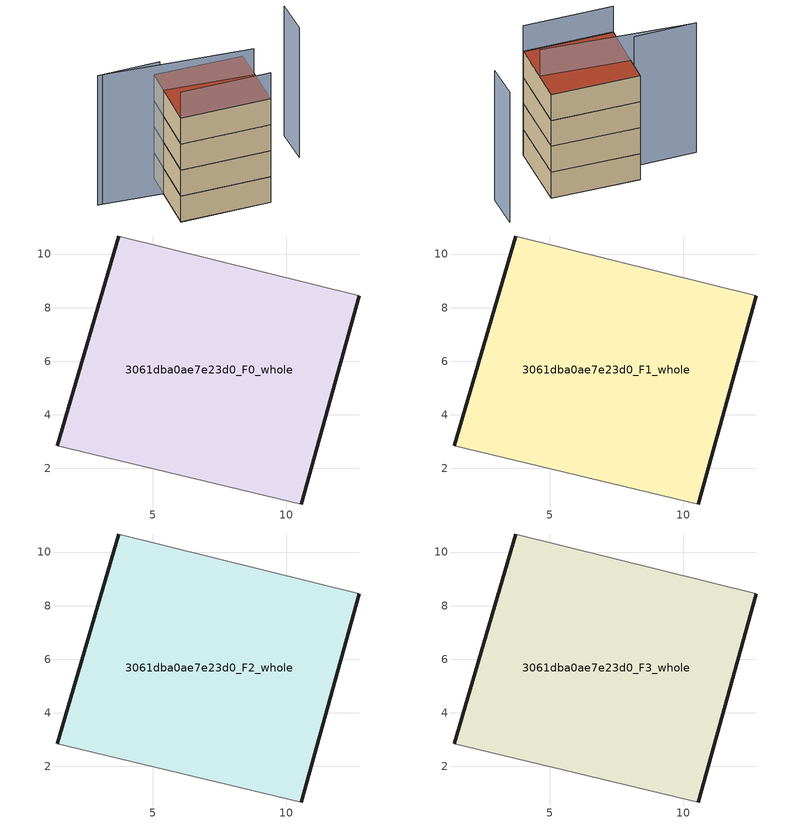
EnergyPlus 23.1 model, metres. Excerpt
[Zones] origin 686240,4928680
3061dba0ae7e23d0_F0_whole
 floor ground (EU_floor_Construction): 10.56,0.67 12.71,8.45 3.74,10.67 1.45,2.85 z0
 wall outside (EU_wall_Construction): 1.45,2.85 3.74,10.67 / 12.71,8.45 10.56,0.67 z0:3
 wall adiabatic (EU_wall_Construction): 10.56,0.67 1.45,2.85 / 3.74,10.67 12.71,8.45 z0:3
3061dba0ae7e23d0_F1_whole
 floor to 3061dba0ae7e23d0_F0_whole (EU_floor_Construction): 10.56,0.67 12.71,8.45 3.74,10.67 1.45,2.85 z3
 wall outside (EU_wall_Construction): 1.45,2.85 3.74,10.67 / 12.71,8.45 10.56,0.67 z3:6
 wall adiabatic (EU_wall_Construction): 10.56,0.67 1.45,2.85 / 3.74,10.67 12.71,8.45 z3:6
3061dba0ae7e23d0_F2_whole
 floor to 3061dba0ae7e23d0_F1_whole (EU_floor_Construction): 10.56,0.67 12.71,8.45 3.74,10.67 1.45,2.85 z6
 wall outside (EU_wall_Construction): 1.45,2.85 3.74,10.67 / 12.71,8.45 10.56,0.67 z6:9
 wall adiabatic (EU_wall_Construction): 10.56,0.67 1.45,2.85 / 3.74,10.67 12.71,8.45 z6:9
3061dba0ae7e23d0_F3_whole
 floor to 3061dba0ae7e23d0_F2_whole (EU_floor_Construction): 10.56,0.67 12.71,8.45 3.74,10.67 1.45,2.85 z9
 wall outside (EU_wall_Construction): 1.45,2.85 3.74,10.67 / 12.71,8.45 10.56,0.67 z9:12
 wall adiabatic (EU_wall_Construction): 10.56,0.67 1.45,2.85 / 3.74,10.67 12.71,8.45 z9:12
 roof outside (EU_roof_Construction): 12.71,8.45 10.56,0.67 1.45,2.85 3.74,10.67 z12
shading: -3.45,9.88 2.88,8.43 / 1.43,2.86 10.56,0.67 / 17.37,5.6 18.39,9.56 / 11.65,5.12 -3,9.78 z0:15
[Building]
EU S2 Campaign: North Axis=0; Terrain=City; Solar Distribution=FullExterior
[Site:Location]
Bologna: Latitude=44.5; Longitude=11.25; Time Zone=1; Elevation=37
[SizingPeriod:WeatherFileDays]
AnnualSizingPeriod: Begin Month=1; Begin Day of Month=1; End Month=12; End Day of Month=31; Day of Week for Start Day=Monday; Use Weather File Daylight Saving Period=No; Use Weather File Rain and Snow Indicators=No
[MATERIAL]
EU_InternalMass_Material: Roughness=MediumRough; Thickness=0.1; Conductivity=1; Density=1800; Specific Heat=900; Thermal Absorptance=0.9; Solar Absorptance=0.7; Visible Absorptance=0.7
[MATERIAL:NOMASS] Roughness=MediumRough; Thermal Absorptance=0.9; Solar Absorptance=0.7; Visible Absorptance=0.7
Name | Thermal Resistance
EU_wall_NoMass | 0.937881
EU_roof_NoMass | 0.548572
EU_floor_NoMass | 0.71348
[CONSTRUCTION]
EU_wall_Construction: EU_wall_NoMass
EU_roof_Construction: EU_roof_NoMass
EU_floor_Construction: EU_floor_NoMass
EU_InternalMass_Construction: EU_InternalMass_Material
[ZONE] Type=1; Multiplier=1; Ceiling Height=autocalculate; Floor Area=autocalculate; Part of Total Floor Area=Yes
Name | Volume
3061dba0ae7e23d0_F0_whole | 226.23
3061dba0ae7e23d0_F1_whole; 3061dba0ae7e23d0_F2_whole; 3061dba0ae7e23d0_F3_whole | 226.231
[INTERNALMASS] Construction=EU_InternalMass_Construction; Surface Area=75.4102
Name | Zone or ZoneList
3061dba0ae7e23d0_F0_whole_EU_InternalMass | 3061dba0ae7e23d0_F0_whole
3061dba0ae7e23d0_F1_whole_EU_InternalMass | 3061dba0ae7e23d0_F1_whole
3061dba0ae7e23d0_F2_whole_EU_InternalMass | 3061dba0ae7e23d0_F2_whole
3061dba0ae7e23d0_F3_whole_EU_InternalMass | 3061dba0ae7e23d0_F3_whole
[OTHEREQUIPMENT] Fuel Type=Electricity; Design Level Calculation Method=Watts/Area; Power per Zone Floor Area=1; Fraction Latent=0; Fraction Radiant=0; Fraction Lost=0; Carbon Dioxide Generation Rate=0; EndUse Subcategory=EU_Step8_InternalGains
Name | Zone or ZoneList or Space or SpaceList | Schedule
EU_Step8_InternalGain_3061dba0ae7e23d0_F0_whole_f000 | 3061dba0ae7e23d0_F0_whole | EU_Step8_GainSchedule_3061dba0ae7e23d0_F0_whole_f000
EU_Step8_InternalGain_3061dba0ae7e23d0_F1_whole_f000 | 3061dba0ae7e23d0_F1_whole | EU_Step8_GainSchedule_3061dba0ae7e23d0_F1_whole_f000
EU_Step8_InternalGain_3061dba0ae7e23d0_F2_whole_f000 | 3061dba0ae7e23d0_F2_whole | EU_Step8_GainSchedule_3061dba0ae7e23d0_F2_whole_f000
EU_Step8_InternalGain_3061dba0ae7e23d0_F3_whole_f000 | 3061dba0ae7e23d0_F3_whole | EU_Step8_GainSchedule_3061dba0ae7e23d0_F3_whole_f000
[ZONEVENTILATION:DESIGNFLOWRATE] Schedule=EU_AlwaysOn; Design Flow Rate Calculation Method=AirChanges/Hour; Air Changes per Hour=0.687892; Ventilation Type=Natural; Fan Pressure Rise=0; Fan Total Efficiency=1; Constant Term Coefficient=1; Temperature Term Coefficient=0; Velocity Term Coefficient=0; Velocity Squared Term Coefficient=0; Minimum Indoor Temperature=-100; Maximum Indoor Temperature=100; Delta Temperature=-100; Minimum Outdoor Temperature=-100; Maximum Outdoor Temperature=100; Maximum Wind Speed=40
Name | Zone or ZoneList or Space or SpaceList
EU_ConstantAir_3061dba0ae7e23d0_F0_whole | 3061dba0ae7e23d0_F0_whole
EU_ConstantAir_3061dba0ae7e23d0_F1_whole | 3061dba0ae7e23d0_F1_whole
EU_ConstantAir_3061dba0ae7e23d0_F2_whole | 3061dba0ae7e23d0_F2_whole
EU_ConstantAir_3061dba0ae7e23d0_F3_whole | 3061dba0ae7e23d0_F3_whole
[HVACTEMPLATE:THERMOSTAT] Constant Heating Setpoint=20; Constant Cooling Setpoint=50
EU_HeatOnly_3061dba0ae7e23d0_F0_whole; EU_HeatOnly_3061dba0ae7e23d0_F1_whole; EU_HeatOnly_3061dba0ae7e23d0_F2_whole; EU_HeatOnly_3061dba0ae7e23d0_F3_whole
[HVACTEMPLATE:ZONE:IDEALLOADSAIRSYSTEM] System Availability Schedule=EU_AlwaysOn; Maximum Heating Supply Air Temperature=50; Minimum Cooling Supply Air Temperature=13; Maximum Heating Supply Air Humidity Ratio=0.0156; Minimum Cooling Supply Air Humidity Ratio=0.0077; Heating Limit=NoLimit; Cooling Limit=NoLimit; Heating Availability Schedule=EU_AlwaysOn; Cooling Availability Schedule=EU_CoolingOff; Dehumidification Control Type=ConstantSensibleHeatRatio; Cooling Sensible Heat Ratio=0.7; Dehumidification Setpoint=60; Humidification Control Type=None; Humidification Setpoint=30; Outdoor Air Method=None; Outdoor Air Flow Rate per Person=0.00944; Outdoor Air Flow Rate per Zone Floor Area=0; Outdoor Air Flow Rate per Zone=0; Demand Controlled Ventilation Type=None; Outdoor Air Economizer Type=NoEconomizer; Heat Recovery Type=None; Sensible Heat Recovery Effectiveness=0.7; Latent Heat Recovery Effectiveness=0.65
Name | Template Thermostat
3061dba0ae7e23d0_F0_whole | EU_HeatOnly_3061dba0ae7e23d0_F0_whole
3061dba0ae7e23d0_F1_whole | EU_HeatOnly_3061dba0ae7e23d0_F1_whole
3061dba0ae7e23d0_F2_whole | EU_HeatOnly_3061dba0ae7e23d0_F2_whole
3061dba0ae7e23d0_F3_whole | EU_HeatOnly_3061dba0ae7e23d0_F3_whole
[SIZING:ZONE] Zone Cooling Design Supply Air Temperature Input Method=SupplyAirTemperature; Zone Cooling Design Supply Air Temperature=13; Zone Heating Design Supply Air Temperature Input Method=SupplyAirTemperature; Zone Heating Design Supply Air Temperature=50; Zone Cooling Design Supply Air Humidity Ratio=0.008; Zone Heating Design Supply Air Humidity Ratio=0.008; Cooling Design Air Flow Method=DesignDay; Cooling Design Air Flow Rate=0; Cooling Minimum Air Flow per Zone Floor Area=0.000762; Cooling Minimum Air Flow=0; Cooling Minimum Air Flow Fraction=0.2; Heating Design Air Flow Method=DesignDay; Heating Design Air Flow Rate=0; Heating Maximum Air Flow per Zone Floor Area=0.002032; Heating Maximum Air Flow=0.141576; Heating Maximum Air Flow Fraction=0.3; Account for Dedicated Outdoor Air System=No; Dedicated Outdoor Air System Control Strategy=NeutralSupplyAir; Dedicated Outdoor Air Low Setpoint Temperature for Design=autosize; Dedicated Outdoor Air High Setpoint Temperature for Design=autosize; Zone Load Sizing Method=Sensible Load Only No Latent Load; Zone Latent Cooling Design Supply Air Humidity Ratio Input Method=HumidityRatioDifference; Zone Cooling Design Supply Air Humidity Ratio Difference=0.005; Zone Latent Heating Design Supply Air Humidity Ratio Input Method=HumidityRatioDifference; Zone Humidification Design Supply Air Humidity Ratio Difference=0.005
3061dba0ae7e23d0_F0_whole; 3061dba0ae7e23d0_F1_whole; 3061dba0ae7e23d0_F2_whole; 3061dba0ae7e23d0_F3_whole
[SCHEDULE:CONSTANT]
Name | Hourly Value
EU_AlwaysOn | 1
EU_CoolingOff | 0
[SCHEDULE:FILE] Column Number=1; Rows to Skip at Top=0; Number of Hours of Data=8760; Column Separator=Comma; Interpolate to Timestep=No; Minutes per Item=60; Adjust Schedule for Daylight Savings=Yes
Name | File
EU_Step8_GainSchedule_3061dba0ae7e23d0_F0_whole_f000 | ../../schedules/3061dba0ae7e23d0/3061dba0ae7e23d0_F0_whole_f000_gain.csv
EU_Step8_GainSchedule_3061dba0ae7e23d0_F1_whole_f000 | ../../schedules/3061dba0ae7e23d0/3061dba0ae7e23d0_F1_whole_f000_gain.csv
EU_Step8_GainSchedule_3061dba0ae7e23d0_F2_whole_f000 | ../../schedules/3061dba0ae7e23d0/3061dba0ae7e23d0_F2_whole_f000_gain.csv
EU_Step8_GainSchedule_3061dba0ae7e23d0_F3_whole_f000 | ../../schedules/3061dba0ae7e23d0/3061dba0ae7e23d0_F3_whole_f000_gain.csv
